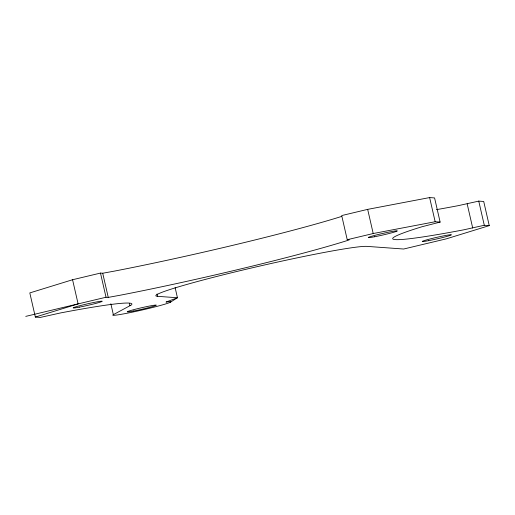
<?xml version="1.0" encoding="UTF-8"?>
<svg xmlns="http://www.w3.org/2000/svg" width="515" height="515" viewBox="0 0 515 515"><rect width="100%" height="100%" fill="white"/><g stroke="black" fill="none" stroke-linecap="round" stroke-linejoin="round"><path stroke-width="0.77" d="M170.233 302.311L177.443 297.754L175.126 287.621M110.854 303.747L113.352 314.659L131.357 304.964A168.946 8.839 -12.9 0 0 60.751 312.895L40.305 317.427L35.348 317.073L29.812 292.913L72.57 279.735L100.489 273.079L102.717 273.24L114.298 271.128A168.946 8.839 -12.9 0 0 341.645 216.422M35.348 317.073L78.106 303.895L72.57 279.735M436.424 209.65A168.946 8.839 -12.9 0 0 458.311 205.646L478.757 201.114L483.714 201.468L489.25 225.628L446.492 238.805L403.651 249.022L367.008 246.382A109.206 5.717 -12.9 0 0 243.106 269.969A109.206 5.717 -12.9 0 0 157.584 296.325L157.049 293.981M489.25 225.628L484.293 225.274L463.848 229.806A168.946 8.839 -12.9 0 1 421.856 226.78L440.119 222.087L434.583 197.927L429.626 197.573L367.671 209.367L341.702 215.56L347.232 239.72L349.254 239.861L347.174 240.582A168.946 8.839 -12.9 0 1 119.828 295.288L108.253 297.4L106.026 297.239L25.75 316.377M347.232 239.72L373.208 233.527L435.162 221.733L440.119 222.087M157.584 296.325L177.443 297.754L166.03 302.073A29.786 1.558 -12.9 0 1 147.29 308.8A29.786 1.558 -12.9 0 1 113.352 314.659M478.757 201.114L484.293 225.274M467.169 203.876L472.706 228.036M429.626 197.573L435.162 221.733M367.671 209.367L373.208 233.527M129.381 303.322L129.915 305.659M102.717 273.24L108.253 297.4M100.489 273.079L106.026 297.239M374.56 236.758A14.89 0.779 -12.9 0 0 397.271 230.978A14.89 0.779 -12.9 0 0 376.581 234.917A14.89 0.779 -12.9 0 0 374.56 236.758M79.458 307.127A14.89 0.779 -12.9 0 0 102.176 301.346A14.89 0.779 -12.9 0 0 81.479 305.286A14.89 0.779 -12.9 0 0 79.458 307.127M428.647 240.66A14.89 0.779 -12.9 0 0 451.365 234.872A14.89 0.779 -12.9 0 0 430.669 238.812A14.89 0.779 -12.9 0 0 428.647 240.66M133.546 311.028A14.89 0.779 -12.9 0 0 156.264 305.247A14.89 0.779 -12.9 0 0 135.567 309.187A14.89 0.779 -12.9 0 0 133.546 311.028"/></g></svg>
